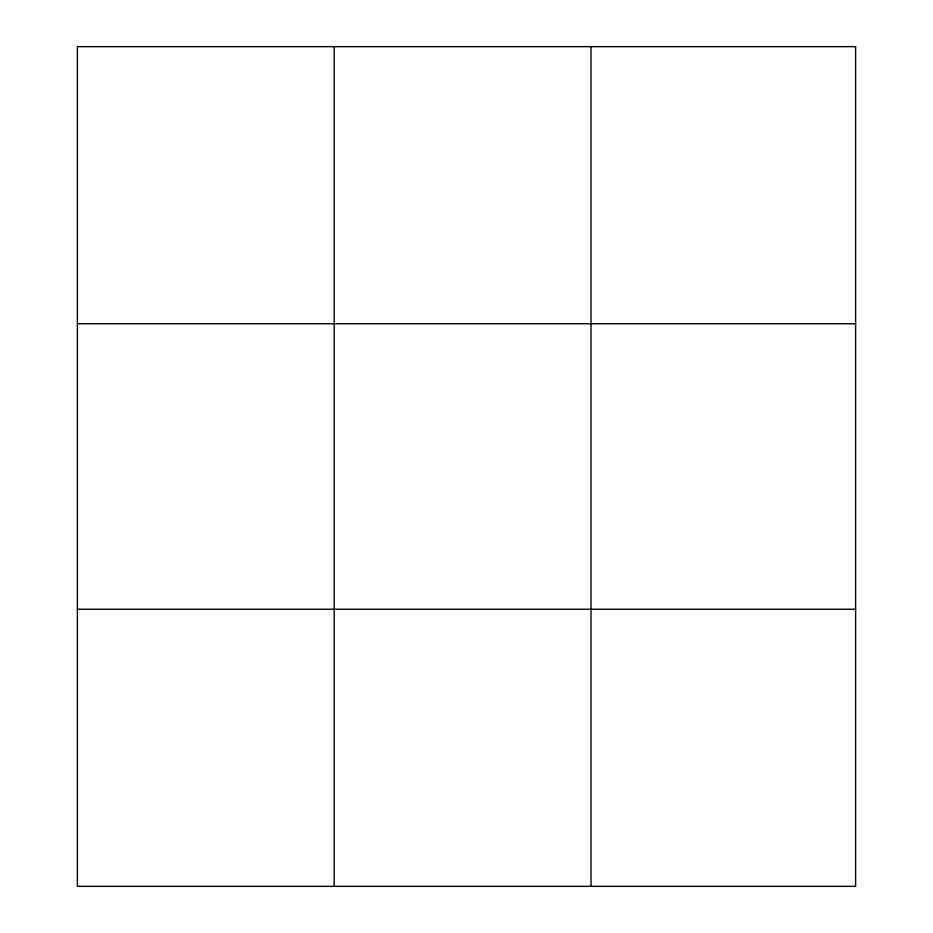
<?xml version="1.0" encoding="UTF-8"?>
<svg xmlns="http://www.w3.org/2000/svg" width="933" height="933" viewBox="0 0 933 933"><rect width="100%" height="100%" fill="white"/><g stroke="black" fill="none" stroke-linecap="round" stroke-linejoin="round"><path stroke-width="1.4" d="M334.201 46.65L334.201 886.35M591.021 46.65L591.021 886.35M77.381 323.751L855.619 323.751M77.381 609.249L855.619 609.249M855.619 46.65L855.619 886.35L77.381 886.35L77.381 46.65L855.619 46.65"/></g></svg>
